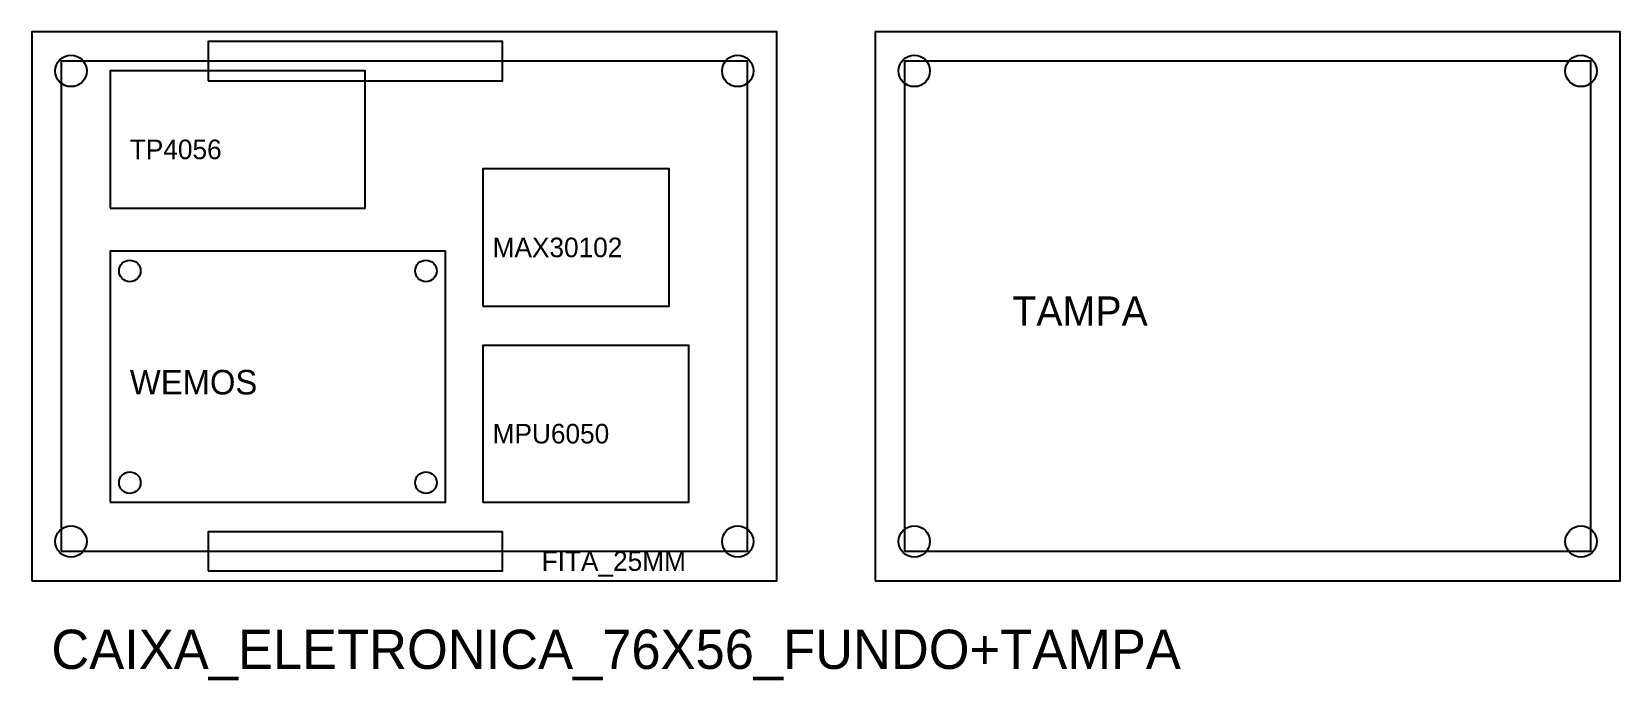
# Model space of a CAD drawing. Header units: millimetres. Extents: x 0 to 162, y -10 to 56.
import ezdxf

# ---------------------------------------------------------------- set-up
doc = ezdxf.new("R2010")
doc.units = ezdxf.units.MM

msp = doc.modelspace()

# ---------------------------------------------------------------- linework, layer by layer
for points in [[(0, 0), (76, 0), (76, 56), (0, 56)], [(86, 0), (162, 0), (162, 56), (86, 56)], [(18, 51), (48, 51), (48, 55), (18, 55)], [(3, 3), (73, 3), (73, 53), (3, 53)], [(8, 38), (34, 38), (34, 52), (8, 52)], [(89, 3), (159, 3), (159, 53), (89, 53)], [(46, 28), (65, 28), (65, 42), (46, 42)], [(8, 8), (42.2, 8), (42.2, 33.6), (8, 33.6)], [(46, 8), (67, 8), (67, 24), (46, 24)], [(18, 1), (48, 1), (48, 5), (18, 5)]]:
    msp.add_lwpolyline(points, close=True)
for centre, radius in [((4, 52), 1.6), ((72, 52), 1.6), ((90, 52), 1.6), ((158, 52), 1.6), ((10, 31.6), 1.1), ((40.2, 31.6), 1.1), ((10, 10), 1.1), ((40.2, 10), 1.1), ((4, 4), 1.6), ((72, 4), 1.6), ((90, 4), 1.6), ((158, 4), 1.6)]:
    msp.add_circle(centre, radius)

# ---------------------------------------------------------------- texts
for s, height, p in [('TP4056', 2, (10, 43)), ('MAX30102', 2, (47, 33)), ('TAMPA', 3, (100, 26)), ('WEMOS', 2.5, (10, 19)), ('MPU6050', 2, (47, 14)), ('FITA_25MM', 2, (52, 1)), ('CAIXA_ELETRONICA_76X56_FUNDO+TAMPA', 4, (2, -9))]:
    msp.add_text(s, height=height).set_placement(p)

doc.saveas('drawing.dxf')
